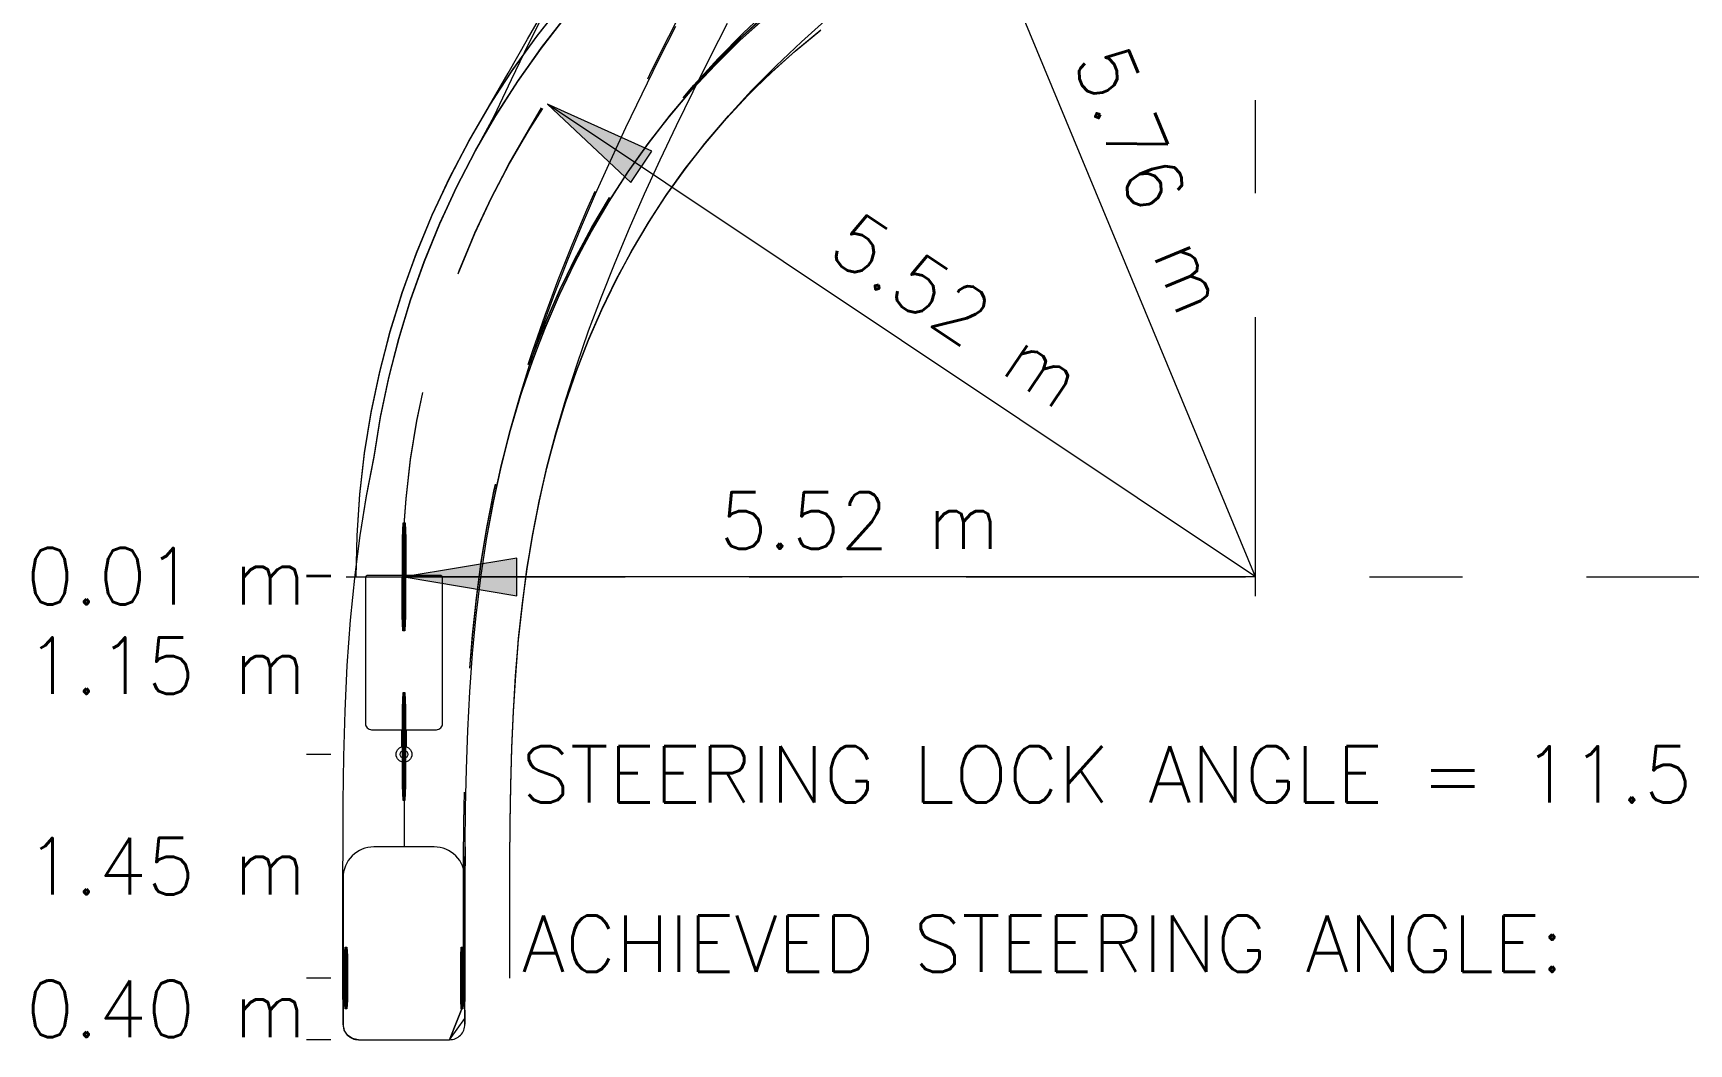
# Model space of a CAD drawing. Header units: metres. Extents: x 1408062.5 to 1408078.6, y 62492388.7 to 62492409.2.
# Drawn here: x 1408062.54 to 1408073.27, y 62492397.97 to 62492404.52 of the extents above; entities that cross this region are included whole.
import ezdxf
from ezdxf.enums import TextEntityAlignment as Align

# ---------------------------------------------------------------- set-up
doc = ezdxf.new("R2010")
doc.units = ezdxf.units.M
doc.header["$MEASUREMENT"] = 0
doc.linetypes.add('DGN Style 2', pattern=[2.009448, 1.205669, -0.803779])
doc.linetypes.add('DGN Style 7', pattern=[4.018896, 1.808503, -0.803779, 0.602834, -0.803779])
doc.layers.add('Cykel med trailer', color=133, linetype='Continuous', lineweight=0)
doc.styles.add('TSText', font='simplex.shx')

# ---------------------------------------------------------------- blocks, each defined once
blk = doc.blocks.new('ATTEMP_10')
at = {"layer": 'Cykel med trailer', "color": 3, "linetype": 'Continuous'}
for p, q in [((-1.25, 0.381), (-1.65, 0.381)), ((-1.25, 0.376), (-1.65, 0.376)), ((-1.25, 0.372), (-1.65, 0.372)), ((0, 0), (-0.6, 0)), ((-1.25, -0.372), (-1.65, -0.372)), ((-1.25, -0.376), (-1.65, -0.376)), ((-1.25, -0.381), (-1.65, -0.381))]:
    blk.add_line(p, q, dxfattribs=at)
at = {"layer": 'Cykel med trailer', "color": 3, "linetype": 'Continuous', "flags": 128}
blk.add_lwpolyline([(-0.6, 0.195, 0.414214), (-0.8, 0.395), (-1.75, 0.395, 0.414214), (-1.85, 0.295), (-1.85, -0.295, 0.414214), (-1.75, -0.395), (-0.8, -0.395, 0.414214), (-0.6, -0.195), (-0.6, 0.195), (-0.6, 0.195)], format="xyb", dxfattribs=at)
for points in [[(-1.25, 0.382), (-1.25, 0.371), (-1.306, 0.367), (-1.594, 0.367), (-1.65, 0.371), (-1.65, 0.382), (-1.594, 0.385), (-1.306, 0.385)], [(-1.25, -0.371), (-1.25, -0.382), (-1.306, -0.385), (-1.594, -0.385), (-1.65, -0.382), (-1.65, -0.371), (-1.594, -0.368), (-1.306, -0.368)]]:
    blk.add_lwpolyline(points, close=True, dxfattribs=at)
at = {"layer": 'Cykel med trailer', "color": 3}
blk.add_arc((0, 0), 0.0513, 0, 360, dxfattribs=at)
blk = doc.blocks.new('ATTEMP_11')
at = {"layer": 'Cykel med trailer', "color": 3, "linetype": 'Continuous'}
for p, q in [((-0.76, 0.005), (-1.46, 0.005)), ((-0.76, 0), (-1.46, 0)), ((-1.11, 0), (-1.16, 0)), ((-0.76, -0.005), (-1.46, -0.005))]:
    blk.add_line(p, q, dxfattribs=at)
at = {"layer": 'Cykel med trailer', "color": 3, "linetype": 'Continuous', "flags": 128}
blk.add_lwpolyline([(0, 0.23, 0.414214), (-0.02, 0.25), (-0.96, 0.25, 0.414214), (-1, 0.21), (-1, -0.014), (-1.11, -0.014), (-1.11, 0.014), (-1, 0.014), (-1, -0.21, 0.414214), (-0.96, -0.25), (-0.02, -0.25, 0.414214), (0, -0.23), (0, 0.23), (0, 0.23)], format="xyb", dxfattribs=at)
blk.add_lwpolyline([(-0.76, 0.006), (-0.76, -0.006), (-0.858, -0.01), (-1.362, -0.01), (-1.46, -0.006), (-1.46, 0.006), (-1.362, 0.01), (-0.858, 0.01)], close=True, dxfattribs=at)
at = {"layer": 'Cykel med trailer', "color": 3}
blk.add_arc((-1.16, 0), 0.0254, 0, 360, dxfattribs=at)
blk = doc.blocks.new('ATTEMP_9')
at = {"layer": 'Cykel med trailer', "color": 3, "linetype": 'Continuous'}
for p, q in [((-0.003, 0.35), (-0.007, -0.35)), ((0.002, 0.35), (-0.002, -0.35)), ((0.007, 0.35), (0.003, -0.35))]:
    blk.add_line(p, q, dxfattribs=at)
at = {"layer": 'Cykel med trailer', "color": 3, "linetype": 'Continuous', "flags": 128}
blk.add_lwpolyline([(-0.005, 0.35), (0.008, 0.35), (0.011, 0.252), (0.009, -0.252), (0.005, -0.35), (-0.008, -0.35), (-0.011, -0.252), (-0.009, 0.252)], close=True, dxfattribs=at)
at = {"layer": 'Cykel med trailer', "color": 3, "linetype": 'Continuous', "rotation": 90}
for name, p in [('ATTEMP_11', (0, 0.01)), ('ATTEMP_10', (0, -1.15))]:
    blk.add_blockref(name, p, dxfattribs=at)
blk = doc.blocks.new('ATTEMP_8')
at = {"layer": 'Cykel med trailer', "color": 3, "linetype": 'DGN Style 7'}
for p, q in [((0, -0.125), (0, 6.017)), ((-5.892, 0), (5.892, 0))]:
    blk.add_line(p, q, dxfattribs=at)
at = {"layer": 'Cykel med trailer', "color": 3, "linetype": 'Continuous'}
for p, q in [((0, 0), (-2.204, 5.32)), ((0, 0), (-4.588, 3.065)), ((-5.991, 0.01), (-6.149, 0.01)), ((-5.991, 0), (-6.149, 0)), ((0, 0), (-5.517, 0)), ((-5.991, -1.15), (-6.149, -1.15)), ((-5.991, -2.6), (-6.149, -2.6)), ((-5.991, -3), (-6.149, -3))]:
    blk.add_line(p, q, dxfattribs=at)
at = {"layer": 'Cykel med trailer', "color": 3, "linetype": 'Continuous', "flags": 128}
for points in [[(-5.812, -3), (-5.851, -2.992), (-5.883, -2.971), (-5.905, -2.938), (-5.912, -2.9), (-5.913, -2.583), (-5.913, -2.267), (-5.913, -1.95), (-5.913, -1.873), (-5.912, -1.809), (-5.912, -1.765), (-5.912, -1.75), (-5.911, -1.457), (-5.907, -1.163), (-5.899, -0.869), (-5.885, -0.574), (-5.864, -0.28), (-5.834, 0.014), (-5.834, 0.014), (-5.801, 0.268), (-5.76, 0.523), (-5.711, 0.777), (-5.67, 1.034), (-5.616, 1.289), (-5.551, 1.542), (-5.475, 1.793), (-5.387, 2.04), (-5.288, 2.284), (-5.178, 2.523), (-5.057, 2.757), (-4.932, 2.988), (-4.821, 3.224), (-4.707, 3.458), (-4.592, 3.689)], [(-5.812, -3), (-5.851, -2.992), (-5.883, -2.971), (-5.905, -2.938), (-5.912, -2.9), (-5.913, -2.583), (-5.913, -2.267), (-5.913, -1.95), (-5.913, -1.873), (-5.912, -1.809), (-5.912, -1.765), (-5.912, -1.75), (-5.911, -1.457), (-5.907, -1.163), (-5.899, -0.869), (-5.885, -0.574), (-5.864, -0.28), (-5.834, 0.014), (-5.834, 0.014), (-5.801, 0.269), (-5.759, 0.525), (-5.711, 0.781), (-5.669, 1.038), (-5.615, 1.294), (-5.549, 1.549), (-5.472, 1.8), (-5.384, 2.049), (-5.284, 2.293), (-5.173, 2.533), (-5.051, 2.768), (-4.918, 2.997), (-4.775, 3.22), (-4.621, 3.436), (-4.458, 3.645)], [(-5.222, -3), (-5.123, -2.862), (-5.123, -2.829), (-5.123, -2.808), (-5.122, -2.9), (-5.122, -2.583), (-5.122, -2.267), (-5.122, -1.95), (-5.121, -1.765), (-5.121, -1.809), (-5.122, -1.873), (-5.121, -1.75), (-5.122, -2), (-5.122, -2.25), (-5.122, -2.5), (-5.122, -2.75), (-5.222, -3), (-5.122, -2.749), (-5.122, -2.498), (-5.122, -2.248), (-5.122, -1.997), (-5.121, -1.746), (-5.118, -1.495), (-5.113, -1.245), (-5.104, -0.996), (-5.091, -0.745), (-5.073, -0.497), (-5.05, -0.249), (-5.02, -0.004), (-5.02, -0.004), (-4.983, 0.242), (-4.939, 0.482), (-4.887, 0.718), (-4.829, 0.95), (-4.765, 1.177), (-4.695, 1.401), (-4.62, 1.622), (-4.54, 1.84), (-4.455, 2.056), (-4.367, 2.271), (-4.275, 2.484), (-4.179, 2.698), (-4.079, 2.914), (-3.974, 3.132), (-3.867, 3.351), (-3.756, 3.571)], [(-5.222, -3), (-5.123, -2.862), (-5.123, -2.829), (-5.123, -2.808), (-5.122, -2.9), (-5.122, -2.583), (-5.122, -2.267), (-5.122, -1.95), (-5.121, -1.765), (-5.121, -1.809), (-5.122, -1.873), (-5.121, -1.75), (-5.122, -2), (-5.122, -2.25), (-5.122, -2.5), (-5.122, -2.75), (-5.222, -3), (-5.122, -2.749), (-5.122, -2.498), (-5.122, -2.248), (-5.122, -1.997), (-5.121, -1.746), (-5.118, -1.495), (-5.113, -1.245), (-5.104, -0.996), (-5.091, -0.745), (-5.073, -0.497), (-5.05, -0.249), (-5.02, -0.004), (-5.02, -0.004), (-4.983, 0.243), (-4.938, 0.484), (-4.886, 0.721), (-4.826, 0.954), (-4.759, 1.181), (-4.683, 1.404), (-4.6, 1.622), (-4.508, 1.834), (-4.408, 2.042), (-4.301, 2.244), (-4.185, 2.44), (-4.062, 2.63), (-3.931, 2.815), (-3.792, 2.993), (-3.647, 3.165), (-3.495, 3.331), (-3.339, 3.491), (-3.176, 3.647)], [(-5.812, -3), (-5.851, -2.992), (-5.883, -2.971), (-5.905, -2.938), (-5.912, -2.9), (-5.913, -2.583), (-5.913, -2.267), (-5.913, -1.95), (-5.913, -1.873), (-5.912, -1.809), (-5.912, -1.765), (-5.912, -1.75), (-5.911, -1.457), (-5.907, -1.163), (-5.899, -0.869), (-5.885, -0.574), (-5.864, -0.28), (-5.834, 0.014), (-5.834, 0.014), (-5.801, 0.269), (-5.759, 0.524), (-5.711, 0.779), (-5.669, 1.036), (-5.615, 1.292), (-5.55, 1.546), (-5.473, 1.798), (-5.385, 2.046), (-5.285, 2.29), (-5.175, 2.53), (-5.053, 2.764), (-4.921, 2.993), (-4.778, 3.216), (-4.625, 3.432), (-4.462, 3.641)], [(-5.812, -3), (-5.851, -2.992), (-5.883, -2.971), (-5.905, -2.938), (-5.912, -2.9), (-5.913, -2.583), (-5.913, -2.267), (-5.913, -1.95), (-5.913, -1.873), (-5.912, -1.809), (-5.912, -1.765), (-5.912, -1.75), (-5.911, -1.457), (-5.907, -1.163), (-5.899, -0.869), (-5.885, -0.574), (-5.864, -0.28), (-5.834, 0.014), (-5.834, 0.014), (-5.801, 0.269), (-5.759, 0.524), (-5.711, 0.779), (-5.669, 1.036), (-5.615, 1.292), (-5.55, 1.546), (-5.473, 1.798), (-5.385, 2.046), (-5.285, 2.29), (-5.175, 2.53), (-5.053, 2.764), (-4.921, 2.993), (-4.778, 3.216), (-4.625, 3.432), (-4.462, 3.641)], [(-5.812, -3), (-5.851, -2.992), (-5.883, -2.971), (-5.905, -2.938), (-5.912, -2.9), (-5.913, -2.583), (-5.913, -2.267), (-5.913, -1.95), (-5.913, -1.873), (-5.912, -1.809), (-5.912, -1.765), (-5.912, -1.75), (-5.911, -1.457), (-5.907, -1.163), (-5.899, -0.869), (-5.885, -0.574), (-5.864, -0.28), (-5.834, 0.014), (-5.834, 0.014), (-5.801, 0.268), (-5.759, 0.523), (-5.711, 0.779), (-5.669, 1.035), (-5.616, 1.291), (-5.551, 1.545), (-5.474, 1.796), (-5.386, 2.043), (-5.287, 2.287), (-5.176, 2.527), (-5.055, 2.761), (-4.922, 2.99), (-4.78, 3.213), (-4.627, 3.429), (-4.465, 3.637)], [(-5.812, -3), (-5.851, -2.992), (-5.883, -2.971), (-5.905, -2.938), (-5.912, -2.9), (-5.913, -2.583), (-5.913, -2.267), (-5.913, -1.95), (-5.913, -1.873), (-5.912, -1.809), (-5.912, -1.765), (-5.912, -1.75), (-5.911, -1.457), (-5.907, -1.163), (-5.899, -0.869), (-5.885, -0.574), (-5.864, -0.28), (-5.834, 0.014), (-5.834, 0.014), (-5.801, 0.268), (-5.759, 0.524), (-5.711, 0.779), (-5.669, 1.036), (-5.616, 1.291), (-5.55, 1.545), (-5.474, 1.796), (-5.386, 2.044), (-5.286, 2.288), (-5.175, 2.528), (-5.054, 2.762), (-4.922, 2.991), (-4.779, 3.214), (-4.626, 3.43), (-4.464, 3.639)], [(-5.222, -3), (-5.123, -2.862), (-5.123, -2.829), (-5.123, -2.808), (-5.122, -2.9), (-5.122, -2.583), (-5.122, -2.267), (-5.122, -1.95), (-5.121, -1.765), (-5.121, -1.809), (-5.122, -1.873), (-5.121, -1.75), (-5.122, -2), (-5.122, -2.25), (-5.122, -2.5), (-5.122, -2.75), (-5.222, -3), (-5.122, -2.749), (-5.122, -2.498), (-5.122, -2.248), (-5.122, -1.997), (-5.121, -1.746), (-5.118, -1.495), (-5.113, -1.245), (-5.104, -0.996), (-5.091, -0.745), (-5.073, -0.497), (-5.05, -0.249), (-5.02, -0.004), (-5.02, -0.004), (-4.983, 0.242), (-4.938, 0.484), (-4.886, 0.72), (-4.827, 0.952), (-4.759, 1.179), (-4.684, 1.402), (-4.601, 1.619), (-4.509, 1.832), (-4.41, 2.039), (-4.302, 2.241), (-4.187, 2.437), (-4.064, 2.627), (-3.933, 2.811), (-3.795, 2.989), (-3.649, 3.16), (-3.496, 3.324), (-3.336, 3.481), (-3.17, 3.63)], [(-5.222, -3), (-5.123, -2.862), (-5.123, -2.829), (-5.123, -2.808), (-5.122, -2.9), (-5.122, -2.583), (-5.122, -2.267), (-5.122, -1.95), (-5.121, -1.765), (-5.121, -1.809), (-5.122, -1.873), (-5.121, -1.75), (-5.122, -2), (-5.122, -2.25), (-5.122, -2.5), (-5.122, -2.75), (-5.222, -3), (-5.122, -2.749), (-5.122, -2.498), (-5.122, -2.248), (-5.122, -1.997), (-5.121, -1.746), (-5.118, -1.495), (-5.113, -1.245), (-5.104, -0.996), (-5.091, -0.745), (-5.073, -0.497), (-5.05, -0.249), (-5.02, -0.004), (-5.02, -0.004), (-4.983, 0.242), (-4.938, 0.484), (-4.886, 0.72), (-4.827, 0.952), (-4.759, 1.179), (-4.684, 1.402), (-4.601, 1.619), (-4.509, 1.832), (-4.41, 2.039), (-4.302, 2.241), (-4.187, 2.437), (-4.064, 2.627), (-3.933, 2.811), (-3.795, 2.989), (-3.649, 3.16), (-3.496, 3.324), (-3.336, 3.481), (-3.17, 3.63)], [(-5.222, -3), (-5.123, -2.862), (-5.123, -2.829), (-5.123, -2.808), (-5.122, -2.9), (-5.122, -2.583), (-5.122, -2.267), (-5.122, -1.95), (-5.121, -1.765), (-5.121, -1.809), (-5.122, -1.873), (-5.121, -1.75), (-5.122, -2), (-5.122, -2.25), (-5.122, -2.5), (-5.122, -2.75), (-5.222, -3), (-5.122, -2.749), (-5.122, -2.498), (-5.122, -2.248), (-5.122, -1.997), (-5.121, -1.746), (-5.118, -1.495), (-5.113, -1.245), (-5.104, -0.996), (-5.091, -0.745), (-5.073, -0.497), (-5.05, -0.249), (-5.02, -0.004), (-5.02, -0.004), (-4.983, 0.242), (-4.939, 0.483), (-4.887, 0.719), (-4.827, 0.951), (-4.76, 1.178), (-4.685, 1.4), (-4.601, 1.618), (-4.51, 1.83), (-4.411, 2.037), (-4.304, 2.238), (-4.189, 2.434), (-4.066, 2.625), (-3.935, 2.809), (-3.797, 2.986), (-3.652, 3.157), (-3.499, 3.321), (-3.34, 3.478), (-3.174, 3.627)], [(-5.222, -3), (-5.123, -2.862), (-5.123, -2.829), (-5.123, -2.808), (-5.122, -2.9), (-5.122, -2.583), (-5.122, -2.267), (-5.122, -1.95), (-5.121, -1.765), (-5.121, -1.809), (-5.122, -1.873), (-5.121, -1.75), (-5.122, -2), (-5.122, -2.25), (-5.122, -2.5), (-5.122, -2.75), (-5.222, -3), (-5.122, -2.749), (-5.122, -2.498), (-5.122, -2.248), (-5.122, -1.997), (-5.121, -1.746), (-5.118, -1.495), (-5.113, -1.245), (-5.104, -0.996), (-5.091, -0.745), (-5.073, -0.497), (-5.05, -0.249), (-5.02, -0.004), (-5.02, -0.004), (-4.983, 0.242), (-4.938, 0.483), (-4.887, 0.72), (-4.827, 0.952), (-4.76, 1.179), (-4.684, 1.401), (-4.601, 1.618), (-4.51, 1.831), (-4.41, 2.038), (-4.303, 2.239), (-4.188, 2.435), (-4.065, 2.626), (-3.934, 2.81), (-3.796, 2.987), (-3.651, 3.158), (-3.498, 3.323), (-3.338, 3.479), (-3.172, 3.629)]]:
    blk.add_lwpolyline(points, dxfattribs=at)
at = {"layer": 'Cykel med trailer', "color": 5, "linetype": 'Continuous', "flags": 128}
for points in [[(-5.827, 0.001), (-5.821, 0.268), (-5.803, 0.535), (-5.772, 0.8), (-5.729, 1.065), (-5.674, 1.327), (-5.608, 1.586), (-5.529, 1.841), (-5.438, 2.093), (-5.337, 2.341), (-5.224, 2.583), (-5.099, 2.821), (-4.97, 3.046), (-4.843, 3.266), (-4.716, 3.486), (-4.589, 3.706)], [(-5.827, 0.001), (-5.821, 0.269), (-5.803, 0.537), (-5.772, 0.804), (-5.729, 1.069), (-5.673, 1.332), (-5.606, 1.592), (-5.526, 1.849), (-5.435, 2.102), (-5.332, 2.351), (-5.218, 2.594), (-5.093, 2.832), (-4.957, 3.064), (-4.811, 3.289), (-4.654, 3.507), (-4.487, 3.718)], [(-4.832, -2.6), (-4.832, -2.347), (-4.832, -2.095), (-4.831, -1.845), (-4.829, -1.598), (-4.825, -1.354), (-4.818, -1.112), (-4.808, -0.875), (-4.794, -0.64), (-4.775, -0.408), (-4.75, -0.18), (-4.72, 0.045), (-4.684, 0.268), (-4.641, 0.489), (-4.591, 0.711), (-4.534, 0.932), (-4.469, 1.153), (-4.398, 1.374), (-4.321, 1.596), (-4.238, 1.817), (-4.149, 2.039), (-4.056, 2.261), (-3.958, 2.483), (-3.857, 2.705), (-3.752, 2.926), (-3.644, 3.148), (-3.533, 3.369), (-3.42, 3.59)], [(-4.832, -2.6), (-4.832, -2.346), (-4.832, -2.093), (-4.831, -1.842), (-4.829, -1.593), (-4.825, -1.348), (-4.818, -1.106), (-4.808, -0.867), (-4.793, -0.632), (-4.774, -0.399), (-4.749, -0.17), (-4.719, 0.056), (-4.682, 0.279), (-4.639, 0.498), (-4.589, 0.714), (-4.533, 0.927), (-4.469, 1.136), (-4.397, 1.341), (-4.319, 1.543), (-4.232, 1.74), (-4.139, 1.932), (-4.037, 2.12), (-3.929, 2.303), (-3.813, 2.481), (-3.689, 2.654), (-3.556, 2.824), (-3.414, 2.99), (-3.264, 3.153), (-3.106, 3.313), (-2.941, 3.47), (-2.768, 3.624)], [(-5.827, 0.001), (-5.821, 0.268), (-5.803, 0.536), (-5.772, 0.803), (-5.729, 1.068), (-5.674, 1.33), (-5.606, 1.59), (-5.527, 1.847), (-5.436, 2.099), (-5.334, 2.347), (-5.22, 2.59), (-5.095, 2.828), (-4.96, 3.06), (-4.813, 3.285), (-4.657, 3.503), (-4.491, 3.714)], [(-5.827, 0.001), (-5.821, 0.268), (-5.803, 0.535), (-5.772, 0.802), (-5.729, 1.066), (-5.674, 1.329), (-5.607, 1.588), (-5.528, 1.845), (-5.437, 2.097), (-5.335, 2.345), (-5.221, 2.588), (-5.097, 2.825), (-4.962, 3.056), (-4.816, 3.281), (-4.66, 3.499), (-4.494, 3.71)], [(-5.827, 0.001), (-5.821, 0.268), (-5.803, 0.536), (-5.772, 0.802), (-5.729, 1.067), (-5.674, 1.329), (-5.607, 1.589), (-5.528, 1.845), (-5.437, 2.098), (-5.334, 2.346), (-5.221, 2.589), (-5.096, 2.826), (-4.961, 3.058), (-4.815, 3.283), (-4.659, 3.501), (-4.493, 3.711)], [(-5.827, 0.001), (-5.821, 0.268), (-5.803, 0.536), (-5.772, 0.803), (-5.729, 1.068), (-5.674, 1.33), (-5.606, 1.59), (-5.527, 1.847), (-5.436, 2.099), (-5.334, 2.347), (-5.22, 2.59), (-5.095, 2.828), (-4.96, 3.06), (-4.813, 3.285), (-4.657, 3.503), (-4.491, 3.714)], [(-4.832, -2.6), (-4.832, -2.346), (-4.832, -2.093), (-4.831, -1.843), (-4.829, -1.595), (-4.825, -1.35), (-4.818, -1.108), (-4.808, -0.87), (-4.793, -0.634), (-4.774, -0.402), (-4.749, -0.173), (-4.719, 0.052), (-4.683, 0.275), (-4.64, 0.494), (-4.591, 0.71), (-4.534, 0.922), (-4.47, 1.131), (-4.399, 1.336), (-4.321, 1.537), (-4.235, 1.734), (-4.142, 1.927), (-4.041, 2.115), (-3.932, 2.297), (-3.817, 2.475), (-3.694, 2.647), (-3.564, 2.813), (-3.427, 2.973), (-3.284, 3.127), (-3.134, 3.273), (-2.978, 3.413), (-2.816, 3.546)], [(-4.832, -2.6), (-4.832, -2.346), (-4.832, -2.093), (-4.831, -1.843), (-4.829, -1.595), (-4.825, -1.35), (-4.818, -1.108), (-4.808, -0.87), (-4.793, -0.634), (-4.774, -0.402), (-4.749, -0.173), (-4.719, 0.052), (-4.683, 0.275), (-4.64, 0.494), (-4.591, 0.71), (-4.534, 0.922), (-4.47, 1.131), (-4.399, 1.336), (-4.321, 1.537), (-4.235, 1.734), (-4.142, 1.927), (-4.041, 2.115), (-3.932, 2.297), (-3.817, 2.475), (-3.694, 2.647), (-3.564, 2.813), (-3.427, 2.973), (-3.284, 3.127), (-3.134, 3.273), (-2.978, 3.413), (-2.816, 3.546)], [(-4.832, -2.6), (-4.832, -2.346), (-4.832, -2.094), (-4.831, -1.844), (-4.829, -1.596), (-4.825, -1.351), (-4.818, -1.11), (-4.808, -0.872), (-4.793, -0.637), (-4.774, -0.405), (-4.75, -0.176), (-4.72, 0.049), (-4.683, 0.272), (-4.641, 0.491), (-4.591, 0.706), (-4.535, 0.919), (-4.472, 1.127), (-4.401, 1.332), (-4.323, 1.533), (-4.237, 1.73), (-4.144, 1.922), (-4.043, 2.11), (-3.935, 2.293), (-3.82, 2.47), (-3.698, 2.642), (-3.568, 2.808), (-3.432, 2.968), (-3.289, 3.122), (-3.139, 3.269), (-2.983, 3.409), (-2.822, 3.541)], [(-4.832, -2.6), (-4.832, -2.346), (-4.832, -2.094), (-4.831, -1.843), (-4.829, -1.596), (-4.825, -1.351), (-4.818, -1.109), (-4.808, -0.871), (-4.793, -0.636), (-4.774, -0.404), (-4.75, -0.175), (-4.72, 0.05), (-4.683, 0.273), (-4.641, 0.492), (-4.591, 0.708), (-4.535, 0.92), (-4.471, 1.129), (-4.4, 1.334), (-4.322, 1.535), (-4.236, 1.732), (-4.143, 1.924), (-4.042, 2.112), (-3.934, 2.294), (-3.819, 2.472), (-3.696, 2.644), (-3.567, 2.81), (-3.43, 2.97), (-3.287, 3.124), (-3.137, 3.271), (-2.981, 3.41), (-2.819, 3.543)]]:
    blk.add_lwpolyline(points, dxfattribs=at)
at = {"layer": 'Cykel med trailer', "color": 1, "linetype": 'DGN Style 2', "flags": 128}
for points in [[(-5.527, 0), (-5.522, 0.254), (-5.504, 0.507), (-5.475, 0.759), (-5.434, 1.01), (-5.382, 1.258), (-5.319, 1.504), (-5.244, 1.747), (-5.158, 1.986), (-5.062, 2.22), (-4.955, 2.45), (-4.837, 2.675), (-4.711, 2.896), (-4.584, 3.116), (-4.457, 3.336), (-4.329, 3.556), (-4.202, 3.776), (-4.075, 3.996), (-3.948, 4.216), (-3.821, 4.436), (-3.694, 4.656), (-3.567, 4.876), (-3.44, 5.097), (-3.313, 5.317), (-3.186, 5.537), (-3.059, 5.757), (-2.932, 5.977), (-2.805, 6.197), (-2.678, 6.417), (-2.551, 6.637), (-2.424, 6.857), (-2.296, 7.077), (-2.169, 7.297), (-2.042, 7.517), (-1.915, 7.738), (-1.788, 7.958), (-1.772, 7.986)], [(-5.527, 0), (-5.522, 0.255), (-5.504, 0.509), (-5.475, 0.763), (-5.434, 1.014), (-5.381, 1.264), (-5.317, 1.51), (-5.242, 1.754), (-5.155, 1.994), (-5.058, 2.23), (-4.95, 2.46), (-4.831, 2.686), (-4.702, 2.906), (-4.563, 3.12), (-4.414, 3.327), (-4.256, 3.527), (-4.089, 3.719), (-3.913, 3.904), (-3.729, 4.08), (-3.537, 4.248), (-3.337, 4.406), (-3.13, 4.556), (-2.917, 4.695), (-2.698, 4.825), (-2.478, 4.952), (-2.258, 5.079), (-2.037, 5.206), (-1.817, 5.333), (-1.597, 5.46), (-1.377, 5.587), (-1.157, 5.714), (-0.937, 5.842), (-0.717, 5.969), (-0.497, 6.096), (-0.277, 6.223), (-0.057, 6.35), (0.163, 6.477), (0.383, 6.604), (0.604, 6.731), (0.824, 6.858), (1.044, 6.985), (1.264, 7.112), (1.484, 7.239), (1.704, 7.366), (1.924, 7.493), (2.144, 7.62), (2.364, 7.747), (2.458, 7.802)], [(-5.527, 0), (-5.522, 0.255), (-5.504, 0.509), (-5.475, 0.761), (-5.434, 1.013), (-5.381, 1.262), (-5.318, 1.508), (-5.243, 1.752), (-5.156, 1.991), (-5.059, 2.226), (-4.951, 2.457), (-4.833, 2.682), (-4.704, 2.902), (-4.566, 3.116), (-4.417, 3.323), (-4.26, 3.523), (-4.093, 3.715), (-3.917, 3.899), (-3.734, 4.076), (-3.542, 4.243), (-3.343, 4.402), (-3.137, 4.551), (-2.924, 4.691), (-2.705, 4.82), (-2.48, 4.94), (-2.25, 5.049), (-2.015, 5.147), (-1.776, 5.234), (-1.533, 5.311), (-1.287, 5.376), (-1.038, 5.429), (-0.787, 5.471), (-0.534, 5.502), (-0.28, 5.52), (-0.025, 5.527), (0.229, 5.523), (0.483, 5.506), (0.736, 5.478), (0.988, 5.438), (1.237, 5.387), (1.484, 5.325), (1.727, 5.251), (1.967, 5.165), (2.203, 5.069), (2.434, 4.963), (2.66, 4.845), (2.88, 4.718), (3.095, 4.58), (3.302, 4.433), (3.503, 4.276), (3.696, 4.11), (3.881, 3.935), (4.058, 3.753), (4.227, 3.562), (4.386, 3.363), (4.537, 3.158), (4.677, 2.945), (4.808, 2.727), (4.928, 2.503), (5.038, 2.273), (5.138, 2.039), (5.226, 1.8), (5.304, 1.557), (5.37, 1.311), (5.424, 1.063), (5.467, 0.812), (5.499, 0.559), (5.519, 0.305), (5.527, 0.051), (5.527, -0.203), (5.527, -0.457), (5.527, -0.712), (5.527, -0.966), (5.527, -1.22), (5.527, -1.474), (5.527, -1.728), (5.527, -1.982), (5.527, -2.236), (5.527, -2.49), (5.527, -2.745), (5.527, -2.999), (5.527, -3.253), (5.527, -3.507), (5.527, -3.761), (5.527, -4.015), (5.527, -4.269), (5.527, -4.523), (5.527, -4.778), (5.527, -5.032), (5.527, -5.286), (5.527, -5.54), (5.527, -5.794), (5.527, -6.03)], [(-5.527, 0), (-5.522, 0.254), (-5.504, 0.508), (-5.475, 0.761), (-5.434, 1.012), (-5.382, 1.26), (-5.318, 1.507), (-5.243, 1.75), (-5.157, 1.989), (-5.06, 2.224), (-4.953, 2.454), (-4.834, 2.68), (-4.706, 2.899), (-4.568, 3.113), (-4.42, 3.319), (-4.262, 3.519), (-4.096, 3.711), (-3.921, 3.896), (-3.738, 4.072), (-3.546, 4.24), (-3.348, 4.398), (-3.142, 4.548), (-2.929, 4.687), (-2.711, 4.817), (-2.486, 4.937), (-2.257, 5.046), (-2.022, 5.144), (-1.783, 5.232), (-1.541, 5.308), (-1.295, 5.374), (-1.047, 5.427), (-0.796, 5.47), (-0.543, 5.501), (-0.29, 5.52), (-0.036, 5.527), (0.219, 5.523), (0.472, 5.507), (0.725, 5.48), (0.976, 5.44), (1.226, 5.39), (1.472, 5.328), (1.716, 5.254), (1.956, 5.17), (2.191, 5.074), (2.422, 4.968), (2.648, 4.852), (2.869, 4.725), (3.083, 4.588), (3.291, 4.441), (3.492, 4.285), (3.685, 4.12), (3.871, 3.946), (4.048, 3.764), (4.217, 3.574), (4.377, 3.376), (4.527, 3.171), (4.668, 2.96), (4.8, 2.742), (4.927, 2.522), (5.054, 2.302), (5.181, 2.081), (5.308, 1.861), (5.435, 1.641), (5.562, 1.421), (5.689, 1.201), (5.816, 0.981), (5.943, 0.761), (6.07, 0.541), (6.197, 0.321), (6.324, 0.101), (6.451, -0.119), (6.579, -0.339), (6.706, -0.56), (6.833, -0.78), (6.96, -1), (7.087, -1.22), (7.214, -1.44), (7.341, -1.66), (7.468, -1.88), (7.595, -2.1), (7.722, -2.32), (7.802, -2.458)], [(-5.527, 0), (-5.522, 0.254), (-5.504, 0.508), (-5.475, 0.761), (-5.434, 1.012), (-5.382, 1.261), (-5.318, 1.507), (-5.243, 1.75), (-5.157, 1.99), (-5.06, 2.225), (-4.952, 2.455), (-4.834, 2.681), (-4.705, 2.9), (-4.567, 3.114), (-4.419, 3.321), (-4.261, 3.52), (-4.095, 3.713), (-3.92, 3.897), (-3.736, 4.073), (-3.545, 4.241), (-3.346, 4.4), (-3.14, 4.549), (-2.927, 4.689), (-2.708, 4.818), (-2.484, 4.938), (-2.254, 5.047), (-2.019, 5.145), (-1.781, 5.233), (-1.538, 5.309), (-1.292, 5.374), (-1.043, 5.428), (-0.792, 5.47), (-0.54, 5.501), (-0.286, 5.52), (-0.032, 5.527), (0.223, 5.523), (0.476, 5.507), (0.729, 5.479), (0.981, 5.44), (1.23, 5.389), (1.477, 5.327), (1.72, 5.253), (1.96, 5.168), (2.196, 5.073), (2.427, 4.966), (2.653, 4.849), (2.874, 4.723), (3.094, 4.596), (3.314, 4.469), (3.534, 4.342), (3.754, 4.215), (3.974, 4.088), (4.194, 3.961), (4.414, 3.834), (4.634, 3.707), (4.854, 3.58), (5.075, 3.453), (5.295, 3.326), (5.515, 3.199), (5.735, 3.072), (5.955, 2.944), (6.175, 2.817), (6.395, 2.69), (6.615, 2.563), (6.835, 2.436), (7.055, 2.309), (7.275, 2.182), (7.495, 2.055), (7.716, 1.928), (7.936, 1.801), (7.986, 1.772)], [(-5.527, 0), (-5.522, 0.255), (-5.504, 0.509), (-5.475, 0.761), (-5.434, 1.013), (-5.381, 1.262), (-5.318, 1.508), (-5.243, 1.752), (-5.156, 1.991), (-5.059, 2.226), (-4.951, 2.457), (-4.833, 2.682), (-4.704, 2.902), (-4.566, 3.116), (-4.417, 3.323), (-4.26, 3.523), (-4.093, 3.715), (-3.917, 3.899), (-3.734, 4.076), (-3.542, 4.243), (-3.343, 4.402), (-3.137, 4.551), (-2.924, 4.691), (-2.705, 4.82), (-2.48, 4.94), (-2.25, 5.049), (-2.015, 5.147), (-1.776, 5.234), (-1.533, 5.311), (-1.287, 5.376), (-1.038, 5.429), (-0.787, 5.471), (-0.534, 5.502), (-0.28, 5.52), (-0.025, 5.527), (0.229, 5.527), (0.483, 5.527), (0.737, 5.527), (0.991, 5.527), (1.245, 5.527), (1.499, 5.527), (1.753, 5.527), (2.008, 5.527), (2.262, 5.527), (2.516, 5.527), (2.77, 5.527), (3.024, 5.527), (3.278, 5.527), (3.532, 5.527), (3.787, 5.527), (4.041, 5.527), (4.295, 5.527), (4.549, 5.527), (4.803, 5.527), (5.057, 5.527), (5.311, 5.527), (5.565, 5.527), (5.82, 5.527), (6.03, 5.527)]]:
    blk.add_lwpolyline(points, dxfattribs=at)
at = {"layer": 'Cykel med trailer', "color": 6, "linetype": 'DGN Style 2', "flags": 128}
for points in [[(-5.132, -2.6), (-5.132, -2.347), (-5.132, -2.094), (-5.131, -1.843), (-5.129, -1.594), (-5.125, -1.347), (-5.118, -1.102), (-5.108, -0.859), (-5.093, -0.619), (-5.073, -0.381), (-5.048, -0.145), (-5.017, 0.088), (-4.98, 0.32), (-4.935, 0.551), (-4.883, 0.781), (-4.823, 1.011), (-4.756, 1.24), (-4.683, 1.469), (-4.603, 1.698), (-4.518, 1.926), (-4.427, 2.153), (-4.332, 2.38), (-4.232, 2.606), (-4.129, 2.831), (-4.022, 3.056), (-3.913, 3.28), (-3.801, 3.504), (-3.687, 3.728), (-3.571, 3.951), (-3.454, 4.173), (-3.335, 4.395), (-3.215, 4.617), (-3.094, 4.839), (-2.972, 5.06), (-2.849, 5.282), (-2.726, 5.503), (-2.602, 5.724), (-2.477, 5.945), (-2.352, 6.165), (-2.227, 6.386), (-2.102, 6.606), (-1.976, 6.827), (-1.85, 7.047), (-1.724, 7.268), (-1.598, 7.488), (-1.472, 7.708), (-1.427, 7.787)], [(-5.132, -2.6), (-5.132, -2.346), (-5.132, -2.092), (-5.131, -1.84), (-5.129, -1.59), (-5.125, -1.342), (-5.118, -1.096), (-5.107, -0.852), (-5.092, -0.61), (-5.072, -0.371), (-5.047, -0.135), (-5.016, 0.1), (-4.978, 0.331), (-4.933, 0.56), (-4.881, 0.786), (-4.821, 1.009), (-4.754, 1.229), (-4.679, 1.445), (-4.596, 1.657), (-4.505, 1.865), (-4.406, 2.069), (-4.299, 2.267), (-4.184, 2.461), (-4.061, 2.65), (-3.929, 2.833), (-3.789, 3.013), (-3.639, 3.188), (-3.482, 3.36), (-3.316, 3.527), (-3.144, 3.69), (-2.965, 3.85), (-2.781, 4.006), (-2.592, 4.159), (-2.398, 4.309), (-2.201, 4.456), (-2, 4.601), (-1.796, 4.743), (-1.59, 4.883), (-1.382, 5.022), (-1.173, 5.158), (-0.961, 5.294), (-0.749, 5.428), (-0.535, 5.562), (-0.32, 5.694), (-0.105, 5.826), (0.111, 5.957), (0.328, 6.087), (0.546, 6.217), (0.763, 6.346), (0.981, 6.475), (1.2, 6.604), (1.418, 6.733), (1.637, 6.861), (1.856, 6.989), (2.075, 7.117), (2.295, 7.245), (2.514, 7.373), (2.658, 7.456)], [(-5.132, -2.6), (-5.132, -2.346), (-5.132, -2.093), (-5.131, -1.841), (-5.129, -1.591), (-5.125, -1.343), (-5.118, -1.098), (-5.107, -0.854), (-5.092, -0.613), (-5.073, -0.375), (-5.047, -0.138), (-5.016, 0.096), (-4.978, 0.327), (-4.934, 0.556), (-4.882, 0.781), (-4.823, 1.004), (-4.756, 1.223), (-4.681, 1.439), (-4.598, 1.651), (-4.508, 1.859), (-4.409, 2.063), (-4.302, 2.261), (-4.188, 2.455), (-4.065, 2.643), (-3.935, 2.826), (-3.797, 3.002), (-3.652, 3.172), (-3.499, 3.336), (-3.34, 3.492), (-3.174, 3.641), (-3.001, 3.782), (-2.823, 3.915), (-2.638, 4.04), (-2.449, 4.156), (-2.254, 4.264), (-2.054, 4.363), (-1.848, 4.454), (-1.635, 4.536), (-1.417, 4.611), (-1.194, 4.678), (-0.966, 4.737), (-0.733, 4.79), (-0.497, 4.837), (-0.259, 4.877), (-0.017, 4.913), (0.226, 4.944), (0.471, 4.971), (0.718, 4.994), (0.966, 5.014), (1.214, 5.032), (1.464, 5.047), (1.715, 5.059), (1.966, 5.07), (2.217, 5.08), (2.469, 5.088), (2.721, 5.094), (2.974, 5.1), (3.227, 5.105), (3.48, 5.109), (3.733, 5.113), (3.986, 5.116), (4.24, 5.118), (4.493, 5.121), (4.747, 5.122), (5.001, 5.124), (5.254, 5.125), (5.508, 5.126), (5.762, 5.127), (6.016, 5.128), (6.03, 5.128)], [(-5.132, -2.6), (-5.132, -2.346), (-5.132, -2.093), (-5.131, -1.841), (-5.129, -1.591), (-5.125, -1.343), (-5.118, -1.098), (-5.107, -0.854), (-5.092, -0.613), (-5.073, -0.375), (-5.047, -0.138), (-5.016, 0.096), (-4.978, 0.327), (-4.934, 0.556), (-4.882, 0.781), (-4.823, 1.004), (-4.756, 1.223), (-4.681, 1.439), (-4.598, 1.651), (-4.508, 1.859), (-4.409, 2.063), (-4.302, 2.261), (-4.188, 2.455), (-4.065, 2.643), (-3.935, 2.826), (-3.797, 3.002), (-3.652, 3.172), (-3.499, 3.336), (-3.34, 3.492), (-3.174, 3.641), (-3.001, 3.782), (-2.823, 3.915), (-2.638, 4.04), (-2.449, 4.156), (-2.254, 4.264), (-2.055, 4.363), (-1.851, 4.452), (-1.644, 4.532), (-1.433, 4.603), (-1.22, 4.663), (-1.004, 4.714), (-0.785, 4.755), (-0.565, 4.786), (-0.344, 4.807), (-0.123, 4.817), (0.099, 4.818), (0.321, 4.808), (0.542, 4.788), (0.762, 4.758), (0.98, 4.717), (1.197, 4.667), (1.41, 4.607), (1.621, 4.537), (1.828, 4.458), (2.031, 4.369), (2.23, 4.271), (2.425, 4.163), (2.614, 4.047), (2.797, 3.923), (2.975, 3.79), (3.146, 3.648), (3.311, 3.5), (3.469, 3.344), (3.619, 3.18), (3.762, 3.01), (3.896, 2.834), (4.023, 2.651), (4.14, 2.463), (4.249, 2.27), (4.35, 2.071), (4.442, 1.866), (4.525, 1.655), (4.601, 1.438), (4.669, 1.215), (4.73, 0.988), (4.783, 0.756), (4.831, 0.521), (4.872, 0.282), (4.909, 0.041), (4.94, -0.202), (4.968, -0.447), (4.992, -0.693), (5.012, -0.941), (5.03, -1.19), (5.045, -1.439), (5.058, -1.69), (5.069, -1.941), (5.078, -2.192), (5.087, -2.444), (5.094, -2.696), (5.099, -2.949), (5.104, -3.201), (5.109, -3.454), (5.112, -3.708), (5.115, -3.961), (5.118, -4.214), (5.12, -4.468), (5.122, -4.722), (5.124, -4.975), (5.125, -5.229), (5.126, -5.483), (5.127, -5.737), (5.128, -5.991), (5.128, -6.03)], [(-5.132, -2.6), (-5.132, -2.346), (-5.132, -2.093), (-5.131, -1.842), (-5.129, -1.592), (-5.125, -1.345), (-5.118, -1.1), (-5.107, -0.856), (-5.093, -0.616), (-5.073, -0.377), (-5.048, -0.141), (-5.017, 0.093), (-4.979, 0.324), (-4.934, 0.552), (-4.883, 0.778), (-4.824, 1), (-4.757, 1.219), (-4.683, 1.435), (-4.6, 1.647), (-4.51, 1.855), (-4.411, 2.058), (-4.305, 2.257), (-4.191, 2.45), (-4.068, 2.638), (-3.939, 2.821), (-3.801, 2.997), (-3.656, 3.167), (-3.504, 3.331), (-3.345, 3.487), (-3.179, 3.636), (-3.007, 3.777), (-2.829, 3.91), (-2.645, 4.035), (-2.456, 4.152), (-2.262, 4.26), (-2.063, 4.359), (-1.86, 4.448), (-1.653, 4.529), (-1.443, 4.6), (-1.23, 4.661), (-1.014, 4.712), (-0.796, 4.753), (-0.576, 4.785), (-0.355, 4.806), (-0.134, 4.817), (0.088, 4.818), (0.309, 4.809), (0.53, 4.789), (0.75, 4.76), (0.968, 4.72), (1.184, 4.67), (1.398, 4.611), (1.608, 4.542), (1.815, 4.463), (2.019, 4.375), (2.218, 4.277), (2.412, 4.171), (2.601, 4.055), (2.786, 3.93), (2.967, 3.796), (3.144, 3.652), (3.317, 3.499), (3.486, 3.338), (3.651, 3.169), (3.813, 2.993), (3.97, 2.811), (4.124, 2.624), (4.275, 2.432), (4.424, 2.236), (4.569, 2.037), (4.712, 1.834), (4.853, 1.629), (4.992, 1.422), (5.13, 1.213), (5.266, 1.002), (5.4, 0.79), (5.534, 0.577), (5.667, 0.362), (5.799, 0.147), (5.93, -0.069), (6.06, -0.285), (6.19, -0.502), (6.32, -0.72), (6.449, -0.938), (6.578, -1.156), (6.707, -1.375), (6.835, -1.594), (6.963, -1.813), (7.091, -2.032), (7.219, -2.251), (7.347, -2.47), (7.456, -2.658)], [(-5.132, -2.6), (-5.132, -2.346), (-5.132, -2.093), (-5.131, -1.842), (-5.129, -1.592), (-5.125, -1.344), (-5.118, -1.099), (-5.107, -0.856), (-5.093, -0.615), (-5.073, -0.376), (-5.048, -0.14), (-5.016, 0.094), (-4.979, 0.325), (-4.934, 0.554), (-4.882, 0.779), (-4.823, 1.002), (-4.757, 1.221), (-4.682, 1.437), (-4.6, 1.649), (-4.509, 1.856), (-4.41, 2.06), (-4.304, 2.258), (-4.189, 2.452), (-4.067, 2.64), (-3.937, 2.823), (-3.799, 2.999), (-3.654, 3.169), (-3.502, 3.332), (-3.343, 3.489), (-3.177, 3.638), (-3.005, 3.779), (-2.827, 3.912), (-2.643, 4.037), (-2.453, 4.154), (-2.259, 4.261), (-2.06, 4.36), (-1.857, 4.45), (-1.65, 4.53), (-1.439, 4.601), (-1.226, 4.662), (-1.01, 4.713), (-0.792, 4.754), (-0.572, 4.785), (-0.351, 4.806), (-0.13, 4.817), (0.092, 4.818), (0.314, 4.808), (0.537, 4.788), (0.762, 4.758), (0.988, 4.718), (1.214, 4.668), (1.441, 4.609), (1.669, 4.542), (1.896, 4.468), (2.124, 4.386), (2.351, 4.299), (2.577, 4.206), (2.803, 4.109), (3.029, 4.007), (3.254, 3.902), (3.478, 3.794), (3.702, 3.683), (3.925, 3.57), (4.148, 3.455), (4.371, 3.337), (4.593, 3.219), (4.815, 3.099), (5.037, 2.978), (5.258, 2.857), (5.48, 2.734), (5.701, 2.611), (5.922, 2.487), (6.143, 2.363), (6.363, 2.238), (6.584, 2.113), (6.804, 1.987), (7.025, 1.862), (7.245, 1.736), (7.466, 1.61), (7.686, 1.484), (7.786, 1.426)]]:
    blk.add_lwpolyline(points, dxfattribs=at)
at = {"layer": 'Cykel med trailer', "color": 3, "linetype": 'Continuous', "flags": 128}
for points in [[(-4.588, 3.065), (-4.047, 2.558), (-3.912, 2.76)], [(-5.517, 0), (-4.786, -0.122), (-4.786, 0.122)]]:
    blk.add_lwpolyline(points, close=True, dxfattribs=at)
at = {"layer": 'Cykel med trailer', "color": 3, "linetype": 'Continuous', "extrusion": (0, 0, -1)}
blk.add_solid([(4.588, 3.065), (4.047, 2.558), (3.912, 2.76)], dxfattribs=at)
at = {"layer": 'Cykel med trailer', "color": 3, "linetype": 'Continuous'}
blk.add_solid([(-5.517, 0), (-4.786, -0.122), (-4.786, 0.122)], dxfattribs=at)
blk.add_blockref('ATTEMP_9', (-5.517, 0), dxfattribs=at)
at = {"layer": 'Cykel med trailer', "color": 4, "style": 'TSText'}
for s, rotation, p in [('5.76 m', 292.5, (-0.492, 1.666)), ('5.52 m', 326.25, (-1.275, 1.072))]:
    blk.add_text(s, height=0.3658, rotation=rotation, dxfattribs=at).set_placement(p, align=Align.RIGHT)
blk.add_text('5.52 m', height=0.3658, dxfattribs=at).set_placement((-1.655, 0.183), align=Align.RIGHT)
for s, p in [('0.01 m', (-6.149, 0.005)), ('1.15 m', (-6.149, -0.575)), ('1.45 m', (-6.149, -1.875)), ('0.40 m', (-6.149, -2.8))]:
    blk.add_text(s, height=0.3658, dxfattribs=at).set_placement(p, align=Align.MIDDLE_RIGHT)
for s, p in [('STEERING LOCK ANGLE = 11.5 deg.', (-4.755, -1.097)), ('ACHIEVED STEERING ANGLE:', (-4.755, -2.195))]:
    blk.add_text(s, height=0.36576, dxfattribs=at).set_placement(p, align=Align.TOP_LEFT)

msp = doc.modelspace()

# ---------------------------------------------------------------- block references
at = {"layer": 'Cykel med trailer', "color": 1, "linetype": 'DGN Style 2'}
msp.add_blockref('ATTEMP_8', (1408070.461, 62492400.995), dxfattribs=at)

doc.saveas('drawing.dxf')
